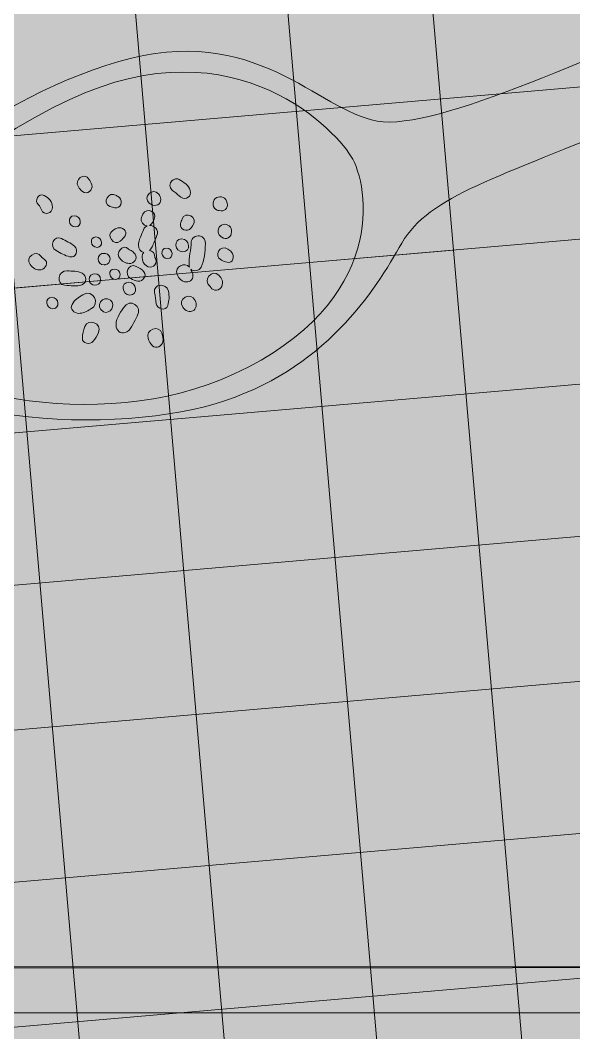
# Model space of a CAD drawing. Header units: inches. Extents: x -322 to 1063, y -816 to 69.
# Drawn here: x 371.5 to 455.1, y -369.6 to -216.4 of the extents above; entities that cross this region are included whole.
import ezdxf

# ---------------------------------------------------------------- set-up
doc = ezdxf.new("R2010")
doc.units = ezdxf.units.IN
doc.header["$MEASUREMENT"] = 0
doc.layers.add('Layer 4', color=7, linetype='Continuous')

# ---------------------------------------------------------------- blocks, each defined once
blk = doc.blocks.new('block 90')
at = {"layer": 'Layer 4', "true_color": 0x6ac0b2}
h = blk.add_hatch(color=123, dxfattribs=at)
h.dxf.hatch_style = 2
h.paths.add_polyline_path([(436.94, -251.21), (415.19, -253.08), (392.08, 14.66), (413.83, 16.53)])
h = blk.add_hatch(color=123, dxfattribs=at)
h.dxf.hatch_style = 2
h.paths.add_polyline_path([(392.32, -255.06), (370.57, -256.94), (347.45, 10.8), (369.21, 12.68)])
at = {"layer": 'Layer 4', "lineweight": 0}
for points in [[(436.94, -251.21), (415.19, -253.08), (392.08, 14.66), (413.83, 16.53), (436.94, -251.21)], [(392.32, -255.06), (370.57, -256.94), (347.45, 10.8), (369.21, 12.68), (392.32, -255.06)]]:
    blk.add_lwpolyline(points, dxfattribs=at)
blk = doc.blocks.new('block 97')
at = {"layer": 'Layer 4', "true_color": 0x6ac0b2}
h = blk.add_hatch(color=123, dxfattribs=at)
h.dxf.hatch_style = 2
h.paths.add_polyline_path([(234.72, -245.62), (232.84, -223.87), (500.58, -200.76), (502.46, -222.51)])
at = {"layer": 'Layer 4', "lineweight": 0}
blk.add_lwpolyline([(234.72, -245.62), (232.84, -223.87), (500.58, -200.76), (502.46, -222.51), (234.72, -245.62)], dxfattribs=at)
blk = doc.blocks.new('block 91')
at = {"layer": 'Layer 4'}
blk.add_blockref('block 97', (0, 0), dxfattribs=at)
blk = doc.blocks.new('block 89')
at = {"layer": 'Layer 4', "true_color": 0xf5f5f5}
h = blk.add_hatch(color=7, dxfattribs=at)
h.dxf.hatch_style = 2
h.paths.add_polyline_path([(504.44, -245.38), (236.7, -268.49), (213.58, -0.75), (481.32, 22.36)])
at = {"layer": 'Layer 4', "lineweight": 0}
for points in [[(236.7, -268.49), (504.44, -245.38), (481.32, 22.36), (213.58, -0.75), (236.7, -268.49)], [(504.44, -245.38), (236.7, -268.49), (213.58, -0.75), (481.32, 22.36), (504.44, -245.38)]]:
    blk.add_lwpolyline(points, dxfattribs=at)
at = {"layer": 'Layer 4'}
for name in ['block 91', 'block 90']:
    blk.add_blockref(name, (0, 0), dxfattribs=at)
blk = doc.blocks.new('block 99')
at = {"layer": 'Layer 4', "true_color": 0x6ac0b2}
h = blk.add_hatch(color=123, dxfattribs=at)
h.dxf.hatch_style = 2
h.paths.add_polyline_path([(460.06, -518.95), (438.3, -520.82), (415.19, -253.08), (436.94, -251.21)])
h = blk.add_hatch(color=123, dxfattribs=at)
h.dxf.hatch_style = 2
h.paths.add_polyline_path([(415.43, -522.8), (393.68, -524.68), (370.57, -256.94), (392.32, -255.06)])
at = {"layer": 'Layer 4', "lineweight": 0}
for points in [[(460.06, -518.95), (438.3, -520.82), (415.19, -253.08), (436.94, -251.21), (460.06, -518.95)], [(415.43, -522.8), (393.68, -524.68), (370.57, -256.94), (392.32, -255.06), (415.43, -522.8)]]:
    blk.add_lwpolyline(points, dxfattribs=at)
blk = doc.blocks.new('block 101')
at = {"layer": 'Layer 4', "true_color": 0x6ac0b2}
h = blk.add_hatch(color=123, dxfattribs=at)
h.dxf.hatch_style = 2
h.paths.add_polyline_path([(238.57, -290.25), (236.7, -268.49), (504.44, -245.38), (506.31, -267.13)])
at = {"layer": 'Layer 4', "lineweight": 0}
blk.add_lwpolyline([(238.57, -290.25), (236.7, -268.49), (504.44, -245.38), (506.31, -267.13), (238.57, -290.25)], dxfattribs=at)
blk = doc.blocks.new('block 102')
at = {"layer": 'Layer 4', "true_color": 0x6ac0b2}
h = blk.add_hatch(color=123, dxfattribs=at)
h.dxf.hatch_style = 2
h.paths.add_polyline_path([(242.43, -334.87), (240.55, -313.12), (508.29, -290), (510.17, -311.76)])
at = {"layer": 'Layer 4', "lineweight": 0}
blk.add_lwpolyline([(242.43, -334.87), (240.55, -313.12), (508.29, -290), (510.17, -311.76), (242.43, -334.87)], dxfattribs=at)
blk = doc.blocks.new('block 103')
at = {"layer": 'Layer 4', "true_color": 0x6ac0b2}
h = blk.add_hatch(color=123, dxfattribs=at)
h.dxf.hatch_style = 2
h.paths.add_polyline_path([(246.28, -379.49), (244.4, -357.74), (512.14, -334.63), (514.02, -356.38)])
at = {"layer": 'Layer 4', "lineweight": 0}
blk.add_lwpolyline([(246.28, -379.49), (244.4, -357.74), (512.14, -334.63), (514.02, -356.38), (246.28, -379.49)], dxfattribs=at)
blk = doc.blocks.new('block 100')
at = {"layer": 'Layer 4'}
for name in ['block 101', 'block 102', 'block 103']:
    blk.add_blockref(name, (0, 0), dxfattribs=at)
blk = doc.blocks.new('block 98')
at = {"layer": 'Layer 4', "true_color": 0xf5f5f5}
h = blk.add_hatch(color=7, dxfattribs=at)
h.dxf.hatch_style = 2
h.paths.add_polyline_path([(527.55, -513.12), (259.81, -536.23), (236.7, -268.49), (504.44, -245.38)])
at = {"layer": 'Layer 4', "lineweight": 0}
for points in [[(259.81, -536.23), (527.55, -513.12), (504.44, -245.38), (236.7, -268.49), (259.81, -536.23)], [(527.55, -513.12), (259.81, -536.23), (236.7, -268.49), (504.44, -245.38), (527.55, -513.12)]]:
    blk.add_lwpolyline(points, dxfattribs=at)
at = {"layer": 'Layer 4'}
for name in ['block 100', 'block 99']:
    blk.add_blockref(name, (0, 0), dxfattribs=at)
blk = doc.blocks.new('block 52')
at = {"layer": 'Layer 4'}
for name in ['block 89', 'block 98']:
    blk.add_blockref(name, (0, 0), dxfattribs=at)
blk = doc.blocks.new('block 51')
at = {"layer": 'Layer 4', "true_color": 0x1d1e1c}
h = blk.add_hatch(color=250, dxfattribs=at)
h.dxf.hatch_style = 2
h.paths.add_polyline_path([(838.19, -387.13), (-24.49, -461.61), (-58.81, -63.97), (803.86, 10.5)])
h.paths.add_polyline_path([(-22.86, -459.67), (836.25, -385.5), (802.23, 8.57), (-56.88, -65.6)])
at = {"layer": 'Layer 4'}
blk.add_blockref('block 52', (0, 0), dxfattribs=at)
blk = doc.blocks.new('block 50')
at = {"layer": 'Layer 4', "lineweight": 0}
blk.add_lwpolyline([(724.5, -359.6251), (75.5, -359.6251), (75.5, -61.2054), (724.5, -61.2054), (724.5, -359.6251)], dxfattribs=at)
at = {"layer": 'Layer 4'}
blk.add_blockref('block 51', (0, 0), dxfattribs=at)
blk = doc.blocks.new('block 149')
at = {"layer": 'Layer 4', "true_color": 0x7a5346}
h = blk.add_hatch(color=27, dxfattribs=at)
h.dxf.hatch_style = 2
edge = h.paths.add_edge_path()
edge.add_spline(control_points=[(618.82, -171.8), (618.82, -171.8), (616.72, -161.6), (600.51, -167.6), (584.3, -173.6), (506.27, -202.11), (482.56, -211.72), (458.85, -221.32), (434.48, -233.25), (425.43, -231.68), (416.38, -230.1), (406.99, -216.59), (386.36, -222.67), (365.73, -228.75), (342.77, -246.31), (346.15, -261.84), (349.53, -277.37), (383.97, -279.51), (400.94, -274.44), (417.57, -269.48), (425.04, -257.34), (429.15, -250.13), (433.26, -242.93), (443.84, -240.23), (464.1, -231.68), (484.36, -223.12), (561.57, -199.94), (578.68, -194.08), (595.78, -188.23), (621.59, -185.31), (618.82, -171.8)], knot_values=[0, 0, 0, 0, 1, 1, 1, 2, 2, 2, 3, 3, 3, 4, 4, 4, 5, 5, 5, 6, 6, 6, 7, 7, 7, 8, 8, 8, 9, 9, 9, 10, 10, 10, 10], degree=3, periodic=1)
at = {"layer": 'Layer 4', "true_color": 0x5d2f1f}
h = blk.add_hatch(color=29, dxfattribs=at)
h.dxf.hatch_style = 2
edge = h.paths.add_edge_path()
edge.add_spline(control_points=[(349.6, -262.78), (347.56, -258.6), (344.55, -246.48), (376.43, -229.65), (402.65, -215.81), (418.59, -232.46), (421.45, -236.97), (424.3, -241.47), (427.09, -259.08), (403.82, -269.94), (383.32, -279.51), (354.48, -272.76), (349.6, -262.78)], knot_values=[0, 0, 0, 0, 1, 1, 1, 2, 2, 2, 3, 3, 3, 4, 4, 4, 4], degree=3, periodic=1)
at = {"layer": 'Layer 4', "lineweight": 0}
for points, knots in [([(618.82, -171.8), (618.82, -171.8), (616.72, -161.6), (600.51, -167.6), (584.3, -173.6), (506.27, -202.11), (482.56, -211.72), (458.85, -221.32), (434.48, -233.25), (425.43, -231.68), (416.38, -230.1), (406.99, -216.59), (386.36, -222.67), (365.73, -228.75), (342.77, -246.31), (346.15, -261.84), (349.53, -277.37), (383.97, -279.51), (400.94, -274.44), (417.57, -269.48), (425.04, -257.34), (429.15, -250.13), (433.26, -242.93), (443.84, -240.23), (464.1, -231.68), (484.36, -223.12), (561.57, -199.94), (578.68, -194.08), (595.78, -188.23), (621.59, -185.31), (618.82, -171.8)], [0, 0, 0, 0, 1, 1, 1, 2, 2, 2, 3, 3, 3, 4, 4, 4, 5, 5, 5, 6, 6, 6, 7, 7, 7, 8, 8, 8, 9, 9, 9, 10, 10, 10, 10]), ([(349.6, -262.78), (347.56, -258.6), (344.55, -246.48), (376.43, -229.65), (402.65, -215.81), (418.59, -232.46), (421.45, -236.97), (424.3, -241.47), (427.09, -259.08), (403.82, -269.94), (383.32, -279.51), (354.48, -272.76), (349.6, -262.78)], [0, 0, 0, 0, 1, 1, 1, 2, 2, 2, 3, 3, 3, 4, 4, 4, 4])]:
    blk.add_open_spline(points, degree=3, knots=knots, dxfattribs=at)
blk = doc.blocks.new('block 150')
at = {"layer": 'Layer 4', "true_color": 0x1d1e1c}
h = blk.add_hatch(color=250, dxfattribs=at)
h.dxf.hatch_style = 2
edge = h.paths.add_edge_path()
edge.add_spline(control_points=[(382.27, -241.31), (382.17, -241.01), (382.01, -240.74), (381.85, -240.46), (381.21, -239.38), (379.52, -240.56), (380.25, -241.61), (380.43, -241.88), (380.62, -242.11), (380.86, -242.33), (381.56, -242.96), (382.52, -242.11), (382.27, -241.31)], knot_values=[0, 0, 0, 0, 1, 1, 1, 2, 2, 2, 3, 3, 3, 4, 4, 4, 4], degree=3, periodic=1)
h = blk.add_hatch(color=250, dxfattribs=at)
h.dxf.hatch_style = 2
edge = h.paths.add_edge_path()
edge.add_spline(control_points=[(397.17, -242.17), (396.92, -241.38), (396.18, -240.9), (395.49, -240.51), (395.02, -240.24), (394.38, -240.57), (394.17, -241.02), (393.93, -241.57), (394.23, -242.06), (394.69, -242.34), (395.08, -242.58), (395.35, -242.97), (395.73, -243.21), (396.49, -243.68), (397.45, -243.09), (397.17, -242.17)], knot_values=[0, 0, 0, 0, 1, 1, 1, 2, 2, 2, 3, 3, 3, 4, 4, 4, 5, 5, 5, 5], degree=3, periodic=1)
h = blk.add_hatch(color=250, dxfattribs=at)
h.dxf.hatch_style = 2
edge = h.paths.add_edge_path()
edge.add_spline(control_points=[(392.67, -243.26), (392.62, -243.06), (392.53, -242.91), (392.4, -242.75), (391.49, -241.6), (389.85, -243.21), (390.97, -244.1), (391.13, -244.23), (391.28, -244.33), (391.48, -244.39), (392.23, -244.61), (392.89, -244.04), (392.67, -243.26)], knot_values=[0, 0, 0, 0, 1, 1, 1, 2, 2, 2, 3, 3, 3, 4, 4, 4, 4], degree=3, periodic=1)
h = blk.add_hatch(color=250, dxfattribs=at)
h.dxf.hatch_style = 2
edge = h.paths.add_edge_path()
edge.add_spline(control_points=[(375.08, -242.94), (374.23, -242.5), (373.5, -243.77), (374.22, -244.35), (374.48, -244.56), (374.55, -244.8), (374.66, -245.1), (375.05, -246.06), (376.36, -245.66), (376.34, -244.7), (376.33, -243.89), (375.76, -243.29), (375.08, -242.94)], knot_values=[0, 0, 0, 0, 1, 1, 1, 2, 2, 2, 3, 3, 3, 4, 4, 4, 4], degree=3, periodic=1)
h = blk.add_hatch(color=250, dxfattribs=at)
h.dxf.hatch_style = 2
edge = h.paths.add_edge_path()
edge.add_spline(control_points=[(386.44, -243.26), (386.32, -243.14), (386.18, -243.03), (386.02, -242.95), (384.79, -242.18), (383.75, -244.1), (385.02, -244.59), (385.27, -244.69), (385.5, -244.75), (385.76, -244.81), (386.65, -245), (387.06, -243.8), (386.44, -243.26)], knot_values=[0, 0, 0, 0, 1, 1, 1, 2, 2, 2, 3, 3, 3, 4, 4, 4, 4], degree=3, periodic=1)
h = blk.add_hatch(color=250, dxfattribs=at)
h.dxf.hatch_style = 2
edge = h.paths.add_edge_path()
edge.add_spline(control_points=[(402.73, -244.11), (402.7, -244.01), (402.67, -243.9), (402.64, -243.8), (402.44, -243.06), (401.44, -242.95), (400.95, -243.41), (400.45, -243.88), (400.5, -244.91), (401.24, -245.14), (401.34, -245.17), (401.44, -245.2), (401.54, -245.23), (402.3, -245.47), (402.94, -244.87), (402.73, -244.11)], knot_values=[0, 0, 0, 0, 1, 1, 1, 2, 2, 2, 3, 3, 3, 4, 4, 4, 5, 5, 5, 5], degree=3, periodic=1)
h = blk.add_hatch(color=250, dxfattribs=at)
h.dxf.hatch_style = 2
edge = h.paths.add_edge_path()
edge.add_spline(control_points=[(392.12, -248.99), (392.48, -248.12), (391.7, -247.45), (390.98, -247.48), (391.11, -247.42), (391.23, -247.33), (391.33, -247.18), (391.46, -246.96), (391.6, -246.74), (391.72, -246.5), (392.28, -245.45), (390.53, -244.66), (390.01, -245.76), (389.93, -245.92), (389.86, -246.08), (389.8, -246.25), (389.56, -246.87), (390.11, -247.5), (390.66, -247.53), (390.43, -247.62), (390.22, -247.8), (390.1, -248.11), (389.81, -248.86), (389.37, -249.66), (389.32, -250.47), (389.29, -251.03), (389.67, -251.45), (390.12, -251.55), (389.96, -251.73), (389.86, -251.96), (389.88, -252.29), (389.91, -252.84), (390.12, -253.25), (390.54, -253.6), (391.22, -254.16), (392.27, -253.42), (391.94, -252.6), (391.9, -252.51), (391.87, -252.42), (391.83, -252.33), (391.85, -251.69), (391.43, -251.34), (390.98, -251.27), (390.99, -251.26), (391.01, -251.25), (391.03, -251.23), (391.56, -250.6), (391.81, -249.74), (392.12, -248.99)], knot_values=[0, 0, 0, 0, 1, 1, 1, 2, 2, 2, 3, 3, 3, 4, 4, 4, 5, 5, 5, 6, 6, 6, 7, 7, 7, 8, 8, 8, 9, 9, 9, 10, 10, 10, 11, 11, 11, 12, 12, 12, 13, 13, 13, 14, 14, 14, 15, 15, 15, 16, 16, 16, 16], degree=3, periodic=1)
h = blk.add_hatch(color=250, dxfattribs=at)
h.dxf.hatch_style = 2
edge = h.paths.add_edge_path()
edge.add_spline(control_points=[(379.62, -246.01), (378.53, -246.01), (378.72, -247.7), (379.8, -247.7), (380.9, -247.7), (380.71, -246.01), (379.62, -246.01)], knot_values=[0, 0, 0, 0, 1, 1, 1, 2, 2, 2, 2], degree=3, periodic=1)
h = blk.add_hatch(color=250, dxfattribs=at)
h.dxf.hatch_style = 2
edge = h.paths.add_edge_path()
edge.add_spline(control_points=[(395.92, -246.47), (395.84, -246.72), (395.77, -246.96), (395.7, -247.21), (395.46, -248.09), (396.73, -248.52), (397.25, -247.89), (397.36, -247.76), (397.47, -247.62), (397.57, -247.47), (398.41, -246.26), (396.38, -245.19), (395.92, -246.47)], knot_values=[0, 0, 0, 0, 1, 1, 1, 2, 2, 2, 3, 3, 3, 4, 4, 4, 4], degree=3, periodic=1)
h = blk.add_hatch(color=250, dxfattribs=at)
h.dxf.hatch_style = 2
edge = h.paths.add_edge_path()
edge.add_spline(control_points=[(386.19, -247.84), (385.9, -247.92), (385.68, -248.07), (385.44, -248.23), (384.36, -248.94), (385.62, -250.66), (386.59, -249.84), (386.89, -249.59), (387.11, -249.36), (387.31, -249.02), (387.75, -248.29), (386.82, -247.67), (386.19, -247.84)], knot_values=[0, 0, 0, 0, 1, 1, 1, 2, 2, 2, 3, 3, 3, 4, 4, 4, 4], degree=3, periodic=1)
h = blk.add_hatch(color=250, dxfattribs=at)
h.dxf.hatch_style = 2
edge = h.paths.add_edge_path()
edge.add_spline(control_points=[(403.39, -248.2), (403.36, -247.47), (402.49, -247.1), (401.9, -247.41), (401.27, -247.75), (401.16, -248.65), (401.73, -249.1), (401.8, -249.15), (401.86, -249.2), (401.92, -249.25), (402.57, -249.77), (403.42, -249.22), (403.4, -248.45), (403.39, -248.37), (403.39, -248.28), (403.39, -248.2)], knot_values=[0, 0, 0, 0, 1, 1, 1, 2, 2, 2, 3, 3, 3, 4, 4, 4, 5, 5, 5, 5], degree=3, periodic=1)
h = blk.add_hatch(color=250, dxfattribs=at)
h.dxf.hatch_style = 2
edge = h.paths.add_edge_path()
edge.add_spline(control_points=[(379.68, -250.63), (379.09, -250.11), (378.38, -249.81), (377.69, -249.45), (376.54, -248.87), (375.78, -250.67), (376.89, -251.28), (377.58, -251.65), (378.21, -252.03), (378.97, -252.22), (379.9, -252.46), (380.29, -251.17), (379.68, -250.63)], knot_values=[0, 0, 0, 0, 1, 1, 1, 2, 2, 2, 3, 3, 3, 4, 4, 4, 4], degree=3, periodic=1)
h = blk.add_hatch(color=250, dxfattribs=at)
h.dxf.hatch_style = 2
edge = h.paths.add_edge_path()
edge.add_spline(control_points=[(382.9, -249.21), (381.88, -249.21), (382.06, -250.79), (383.07, -250.79), (384.09, -250.79), (383.91, -249.21), (382.9, -249.21)], knot_values=[0, 0, 0, 0, 1, 1, 1, 2, 2, 2, 2], degree=3, periodic=1)
h = blk.add_hatch(color=250, dxfattribs=at)
h.dxf.hatch_style = 2
edge = h.paths.add_edge_path()
edge.add_spline(control_points=[(395.85, -249.5), (394.57, -249.5), (394.79, -251.47), (396.05, -251.47), (397.33, -251.47), (397.11, -249.5), (395.85, -249.5)], knot_values=[0, 0, 0, 0, 1, 1, 1, 2, 2, 2, 2], degree=3, periodic=1)
h = blk.add_hatch(color=250, dxfattribs=at)
h.dxf.hatch_style = 2
edge = h.paths.add_edge_path()
edge.add_spline(control_points=[(398.54, -249.05), (398.01, -248.97), (397.33, -249.38), (397.31, -249.96), (397.26, -251.14), (396.94, -252.33), (396.98, -253.51), (396.98, -253.61), (397.01, -253.69), (397.04, -253.77), (396.37, -252.94), (394.69, -253.7), (395.18, -254.87), (395.43, -255.45), (395.84, -256), (396.53, -256.02), (397.25, -256.05), (397.72, -255.5), (397.53, -254.79), (397.46, -254.54), (397.31, -254.34), (397.23, -254.1), (397.23, -254.1), (397.23, -254.1), (397.23, -254.09), (397.65, -254.49), (398.5, -254.36), (398.8, -253.79), (399.35, -252.76), (399.4, -251.43), (399.45, -250.29), (399.48, -249.7), (399.16, -249.16), (398.54, -249.05)], knot_values=[0, 0, 0, 0, 1, 1, 1, 2, 2, 2, 3, 3, 3, 4, 4, 4, 5, 5, 5, 6, 6, 6, 7, 7, 7, 8, 8, 8, 9, 9, 9, 10, 10, 10, 11, 11, 11, 11], degree=3, periodic=1)
h = blk.add_hatch(color=250, dxfattribs=at)
h.dxf.hatch_style = 2
edge = h.paths.add_edge_path()
edge.add_spline(control_points=[(375.08, -252.56), (374.9, -252.44), (374.75, -252.36), (374.63, -252.18), (373.93, -251.04), (372.12, -252.32), (372.94, -253.39), (373.35, -253.93), (373.91, -254.27), (374.6, -254.18), (375.31, -254.09), (375.79, -253.01), (375.08, -252.56)], knot_values=[0, 0, 0, 0, 1, 1, 1, 2, 2, 2, 3, 3, 3, 4, 4, 4, 4], degree=3, periodic=1)
h = blk.add_hatch(color=250, dxfattribs=at)
h.dxf.hatch_style = 2
edge = h.paths.add_edge_path()
edge.add_spline(control_points=[(388.64, -251.62), (388.64, -251.62), (388.63, -251.62), (388.63, -251.62), (388.51, -251.41), (388.31, -251.28), (388.08, -251.23), (388, -251.17), (387.92, -251.12), (387.85, -251.05), (386.97, -250.14), (385.68, -251.7), (386.6, -252.59), (387.03, -253.01), (387.56, -253.28), (388.17, -253.21), (388.93, -253.12), (389.25, -252.11), (388.64, -251.62)], knot_values=[0, 0, 0, 0, 1, 1, 1, 2, 2, 2, 3, 3, 3, 4, 4, 4, 5, 5, 5, 6, 6, 6, 6], degree=3, periodic=1)
h = blk.add_hatch(color=250, dxfattribs=at)
h.dxf.hatch_style = 2
edge = h.paths.add_edge_path()
edge.add_spline(control_points=[(393.57, -250.91), (392.54, -250.91), (392.72, -252.49), (393.73, -252.49), (394.75, -252.49), (394.58, -250.91), (393.57, -250.91)], knot_values=[0, 0, 0, 0, 1, 1, 1, 2, 2, 2, 2], degree=3, periodic=1)
h = blk.add_hatch(color=250, dxfattribs=at)
h.dxf.hatch_style = 2
edge = h.paths.add_edge_path()
edge.add_spline(control_points=[(403.4, -251.51), (403.23, -251.33), (403.06, -251.21), (402.86, -251.06), (401.72, -250.24), (400.58, -252.08), (401.86, -252.71), (402.15, -252.86), (402.42, -252.96), (402.73, -253.04), (403.67, -253.3), (403.91, -252.04), (403.4, -251.51)], knot_values=[0, 0, 0, 0, 1, 1, 1, 2, 2, 2, 3, 3, 3, 4, 4, 4, 4], degree=3, periodic=1)
h = blk.add_hatch(color=250, dxfattribs=at)
h.dxf.hatch_style = 2
edge = h.paths.add_edge_path()
edge.add_spline(control_points=[(384.33, -251.7), (384.29, -251.7), (384.25, -251.7), (384.21, -251.69), (382.95, -251.59), (382.92, -253.52), (384.17, -253.41), (384.21, -253.41), (384.25, -253.4), (384.29, -253.4), (385.23, -253.32), (385.31, -251.79), (384.33, -251.7)], knot_values=[0, 0, 0, 0, 1, 1, 1, 2, 2, 2, 3, 3, 3, 4, 4, 4, 4], degree=3, periodic=1)
h = blk.add_hatch(color=250, dxfattribs=at)
h.dxf.hatch_style = 2
edge = h.paths.add_edge_path()
edge.add_spline(control_points=[(380.82, -254.71), (380.14, -254.35), (379.3, -254.39), (378.55, -254.34), (377.15, -254.24), (376.8, -256.41), (378.22, -256.51), (379.05, -256.57), (379.97, -256.74), (380.77, -256.45), (381.6, -256.16), (381.51, -255.07), (380.82, -254.71)], knot_values=[0, 0, 0, 0, 1, 1, 1, 2, 2, 2, 3, 3, 3, 4, 4, 4, 4], degree=3, periodic=1)
h = blk.add_hatch(color=250, dxfattribs=at)
h.dxf.hatch_style = 2
edge = h.paths.add_edge_path()
edge.add_spline(control_points=[(385.69, -254.06), (384.66, -254.06), (384.84, -255.64), (385.86, -255.64), (386.88, -255.64), (386.71, -254.06), (385.69, -254.06)], knot_values=[0, 0, 0, 0, 1, 1, 1, 2, 2, 2, 2], degree=3, periodic=1)
h = blk.add_hatch(color=250, dxfattribs=at)
h.dxf.hatch_style = 2
edge = h.paths.add_edge_path()
edge.add_spline(control_points=[(390.14, -254.47), (389.81, -254.08), (389.43, -253.88), (388.98, -253.66), (387.81, -253.07), (387.05, -254.89), (388.17, -255.5), (388.53, -255.7), (388.84, -255.88), (389.25, -255.91), (389.97, -255.97), (390.67, -255.12), (390.14, -254.47)], knot_values=[0, 0, 0, 0, 1, 1, 1, 2, 2, 2, 3, 3, 3, 4, 4, 4, 4], degree=3, periodic=1)
h = blk.add_hatch(color=250, dxfattribs=at)
h.dxf.hatch_style = 2
edge = h.paths.add_edge_path()
edge.add_spline(control_points=[(401.48, -254.98), (400.5, -253.99), (398.95, -255.85), (400.11, -256.67), (400.19, -256.7), (400.25, -256.77), (400.27, -256.86), (400.62, -257.47), (401.69, -257.34), (401.92, -256.69), (402.16, -255.98), (401.99, -255.5), (401.48, -254.98)], knot_values=[0, 0, 0, 0, 1, 1, 1, 2, 2, 2, 3, 3, 3, 4, 4, 4, 4], degree=3, periodic=1)
h = blk.add_hatch(color=250, dxfattribs=at)
h.dxf.hatch_style = 2
edge = h.paths.add_edge_path()
edge.add_spline(control_points=[(381.9, -255.67), (381.91, -255.71), (381.91, -255.75), (381.91, -255.79), (381.99, -256.71), (383.49, -256.78), (383.57, -255.82), (383.57, -255.78), (383.57, -255.74), (383.58, -255.71), (383.68, -254.48), (381.8, -254.45), (381.9, -255.67)], knot_values=[0, 0, 0, 0, 1, 1, 1, 2, 2, 2, 3, 3, 3, 4, 4, 4, 4], degree=3, periodic=1)
h = blk.add_hatch(color=250, dxfattribs=at)
h.dxf.hatch_style = 2
edge = h.paths.add_edge_path()
edge.add_spline(control_points=[(380.92, -257.95), (380.25, -258.36), (379.69, -258.71), (379.29, -259.41), (378.87, -260.12), (379.65, -260.76), (380.29, -260.77), (380.97, -260.78), (381.51, -260.44), (382.09, -260.14), (383.68, -259.3), (382.47, -257.01), (380.92, -257.95)], knot_values=[0, 0, 0, 0, 1, 1, 1, 2, 2, 2, 3, 3, 3, 4, 4, 4, 4], degree=3, periodic=1)
h = blk.add_hatch(color=250, dxfattribs=at)
h.dxf.hatch_style = 2
edge = h.paths.add_edge_path()
edge.add_spline(control_points=[(387.85, -256.06), (386.6, -256.06), (386.81, -258), (388.05, -258), (389.31, -258), (389.09, -256.06), (387.85, -256.06)], knot_values=[0, 0, 0, 0, 1, 1, 1, 2, 2, 2, 2], degree=3, periodic=1)
h = blk.add_hatch(color=250, dxfattribs=at)
h.dxf.hatch_style = 2
edge = h.paths.add_edge_path()
edge.add_spline(control_points=[(393.86, -257.4), (393.6, -256.07), (391.48, -256.3), (391.76, -257.63), (391.87, -258.18), (391.91, -258.75), (392.01, -259.31), (392.16, -260.11), (393.45, -260.52), (393.75, -259.58), (393.99, -258.83), (394.01, -258.17), (393.86, -257.4)], knot_values=[0, 0, 0, 0, 1, 1, 1, 2, 2, 2, 3, 3, 3, 4, 4, 4, 4], degree=3, periodic=1)
h = blk.add_hatch(color=250, dxfattribs=at)
h.dxf.hatch_style = 2
edge = h.paths.add_edge_path()
edge.add_spline(control_points=[(397.91, -258.84), (397.3, -257.35), (395.08, -258.66), (396.04, -259.84), (396.26, -260.11), (396.44, -260.3), (396.77, -260.42), (397.32, -260.61), (397.93, -260.34), (398.03, -259.73), (398.08, -259.4), (398.04, -259.15), (397.91, -258.84)], knot_values=[0, 0, 0, 0, 1, 1, 1, 2, 2, 2, 3, 3, 3, 4, 4, 4, 4], degree=3, periodic=1)
h = blk.add_hatch(color=250, dxfattribs=at)
h.dxf.hatch_style = 2
edge = h.paths.add_edge_path()
edge.add_spline(control_points=[(376.23, -258.34), (375.1, -258.34), (375.29, -260.08), (376.41, -260.08), (377.54, -260.08), (377.35, -258.34), (376.23, -258.34)], knot_values=[0, 0, 0, 0, 1, 1, 1, 2, 2, 2, 2], degree=3, periodic=1)
h = blk.add_hatch(color=250, dxfattribs=at)
h.dxf.hatch_style = 2
edge = h.paths.add_edge_path()
edge.add_spline(control_points=[(385.08, -258.78), (383.93, -257.87), (382.66, -259.83), (384.03, -260.52), (385.06, -261.03), (385.99, -259.49), (385.08, -258.78)], knot_values=[0, 0, 0, 0, 1, 1, 1, 2, 2, 2, 2], degree=3, periodic=1)
h = blk.add_hatch(color=250, dxfattribs=at)
h.dxf.hatch_style = 2
edge = h.paths.add_edge_path()
edge.add_spline(control_points=[(387.05, -259.92), (386.55, -260.73), (385.75, -261.84), (385.98, -262.84), (386.16, -263.61), (386.87, -263.97), (387.58, -263.56), (388.38, -263.08), (388.67, -261.95), (389.14, -261.19), (390.07, -259.68), (387.99, -258.37), (387.05, -259.92)], knot_values=[0, 0, 0, 0, 1, 1, 1, 2, 2, 2, 3, 3, 3, 4, 4, 4, 4], degree=3, periodic=1)
h = blk.add_hatch(color=250, dxfattribs=at)
h.dxf.hatch_style = 2
edge = h.paths.add_edge_path()
edge.add_spline(control_points=[(381.22, -262.76), (381.01, -263.37), (380.86, -263.86), (380.85, -264.52), (380.83, -265.39), (382, -265.52), (382.48, -265), (382.85, -264.6), (383.06, -264.15), (383.29, -263.66), (383.9, -262.33), (381.68, -261.39), (381.22, -262.76)], knot_values=[0, 0, 0, 0, 1, 1, 1, 2, 2, 2, 3, 3, 3, 4, 4, 4, 4], degree=3, periodic=1)
h = blk.add_hatch(color=250, dxfattribs=at)
h.dxf.hatch_style = 2
edge = h.paths.add_edge_path()
edge.add_spline(control_points=[(392.88, -263.79), (392.51, -262.42), (390.32, -263.2), (390.8, -264.57), (390.95, -265.03), (391.11, -265.32), (391.45, -265.67), (392, -266.22), (392.9, -265.71), (393.02, -265.06), (393.11, -264.6), (393, -264.23), (392.88, -263.79)], knot_values=[0, 0, 0, 0, 1, 1, 1, 2, 2, 2, 3, 3, 3, 4, 4, 4, 4], degree=3, periodic=1)
at = {"layer": 'Layer 4', "lineweight": 0}
for points, knots in [([(382.27, -241.31), (382.17, -241.01), (382.01, -240.74), (381.85, -240.46), (381.21, -239.38), (379.52, -240.56), (380.25, -241.61), (380.43, -241.88), (380.62, -242.11), (380.86, -242.33), (381.56, -242.96), (382.52, -242.11), (382.27, -241.31)], [0, 0, 0, 0, 1, 1, 1, 2, 2, 2, 3, 3, 3, 4, 4, 4, 4]), ([(397.17, -242.17), (396.92, -241.38), (396.18, -240.9), (395.49, -240.51), (395.02, -240.24), (394.38, -240.57), (394.17, -241.02), (393.93, -241.57), (394.23, -242.06), (394.69, -242.34), (395.08, -242.58), (395.35, -242.97), (395.73, -243.21), (396.49, -243.68), (397.45, -243.09), (397.17, -242.17)], [0, 0, 0, 0, 1, 1, 1, 2, 2, 2, 3, 3, 3, 4, 4, 4, 5, 5, 5, 5]), ([(392.67, -243.26), (392.62, -243.06), (392.53, -242.91), (392.4, -242.75), (391.49, -241.6), (389.85, -243.21), (390.97, -244.1), (391.13, -244.23), (391.28, -244.33), (391.48, -244.39), (392.23, -244.61), (392.89, -244.04), (392.67, -243.26)], [0, 0, 0, 0, 1, 1, 1, 2, 2, 2, 3, 3, 3, 4, 4, 4, 4]), ([(375.08, -242.94), (374.23, -242.5), (373.5, -243.77), (374.22, -244.35), (374.48, -244.56), (374.55, -244.8), (374.66, -245.1), (375.05, -246.06), (376.36, -245.66), (376.34, -244.7), (376.33, -243.89), (375.76, -243.29), (375.08, -242.94)], [0, 0, 0, 0, 1, 1, 1, 2, 2, 2, 3, 3, 3, 4, 4, 4, 4]), ([(386.44, -243.26), (386.32, -243.14), (386.18, -243.03), (386.02, -242.95), (384.79, -242.18), (383.75, -244.1), (385.02, -244.59), (385.27, -244.69), (385.5, -244.75), (385.76, -244.81), (386.65, -245), (387.06, -243.8), (386.44, -243.26)], [0, 0, 0, 0, 1, 1, 1, 2, 2, 2, 3, 3, 3, 4, 4, 4, 4]), ([(402.73, -244.11), (402.7, -244.01), (402.67, -243.9), (402.64, -243.8), (402.44, -243.06), (401.44, -242.95), (400.95, -243.41), (400.45, -243.88), (400.5, -244.91), (401.24, -245.14), (401.34, -245.17), (401.44, -245.2), (401.54, -245.23), (402.3, -245.47), (402.94, -244.87), (402.73, -244.11)], [0, 0, 0, 0, 1, 1, 1, 2, 2, 2, 3, 3, 3, 4, 4, 4, 5, 5, 5, 5]), ([(392.12, -248.99), (392.48, -248.12), (391.7, -247.45), (390.98, -247.48), (391.11, -247.42), (391.23, -247.33), (391.33, -247.18), (391.46, -246.96), (391.6, -246.74), (391.72, -246.5), (392.28, -245.45), (390.53, -244.66), (390.01, -245.76), (389.93, -245.92), (389.86, -246.08), (389.8, -246.25), (389.56, -246.87), (390.11, -247.5), (390.66, -247.53), (390.43, -247.62), (390.22, -247.8), (390.1, -248.11), (389.81, -248.86), (389.37, -249.66), (389.32, -250.47), (389.29, -251.03), (389.67, -251.45), (390.12, -251.55), (389.96, -251.73), (389.86, -251.96), (389.88, -252.29), (389.91, -252.84), (390.12, -253.25), (390.54, -253.6), (391.22, -254.16), (392.27, -253.42), (391.94, -252.6), (391.9, -252.51), (391.87, -252.42), (391.83, -252.33), (391.85, -251.69), (391.43, -251.34), (390.98, -251.27), (390.99, -251.26), (391.01, -251.25), (391.03, -251.23), (391.56, -250.6), (391.81, -249.74), (392.12, -248.99)], [0, 0, 0, 0, 1, 1, 1, 2, 2, 2, 3, 3, 3, 4, 4, 4, 5, 5, 5, 6, 6, 6, 7, 7, 7, 8, 8, 8, 9, 9, 9, 10, 10, 10, 11, 11, 11, 12, 12, 12, 13, 13, 13, 14, 14, 14, 15, 15, 15, 16, 16, 16, 16]), ([(379.62, -246.01), (378.53, -246.01), (378.72, -247.7), (379.8, -247.7), (380.9, -247.7), (380.71, -246.01), (379.62, -246.01)], [0, 0, 0, 0, 1, 1, 1, 2, 2, 2, 2]), ([(395.92, -246.47), (395.84, -246.72), (395.77, -246.96), (395.7, -247.21), (395.46, -248.09), (396.73, -248.52), (397.25, -247.89), (397.36, -247.76), (397.47, -247.62), (397.57, -247.47), (398.41, -246.26), (396.38, -245.19), (395.92, -246.47)], [0, 0, 0, 0, 1, 1, 1, 2, 2, 2, 3, 3, 3, 4, 4, 4, 4]), ([(386.19, -247.84), (385.9, -247.92), (385.68, -248.07), (385.44, -248.23), (384.36, -248.94), (385.62, -250.66), (386.59, -249.84), (386.89, -249.59), (387.11, -249.36), (387.31, -249.02), (387.75, -248.29), (386.82, -247.67), (386.19, -247.84)], [0, 0, 0, 0, 1, 1, 1, 2, 2, 2, 3, 3, 3, 4, 4, 4, 4]), ([(403.39, -248.2), (403.36, -247.47), (402.49, -247.1), (401.9, -247.41), (401.27, -247.75), (401.16, -248.65), (401.73, -249.1), (401.8, -249.15), (401.86, -249.2), (401.92, -249.25), (402.57, -249.77), (403.42, -249.22), (403.4, -248.45), (403.39, -248.37), (403.39, -248.28), (403.39, -248.2)], [0, 0, 0, 0, 1, 1, 1, 2, 2, 2, 3, 3, 3, 4, 4, 4, 5, 5, 5, 5]), ([(379.68, -250.63), (379.09, -250.11), (378.38, -249.81), (377.69, -249.45), (376.54, -248.87), (375.78, -250.67), (376.89, -251.28), (377.58, -251.65), (378.21, -252.03), (378.97, -252.22), (379.9, -252.46), (380.29, -251.17), (379.68, -250.63)], [0, 0, 0, 0, 1, 1, 1, 2, 2, 2, 3, 3, 3, 4, 4, 4, 4]), ([(382.9, -249.21), (381.88, -249.21), (382.06, -250.79), (383.07, -250.79), (384.09, -250.79), (383.91, -249.21), (382.9, -249.21)], [0, 0, 0, 0, 1, 1, 1, 2, 2, 2, 2]), ([(395.85, -249.5), (394.57, -249.5), (394.79, -251.47), (396.05, -251.47), (397.33, -251.47), (397.11, -249.5), (395.85, -249.5)], [0, 0, 0, 0, 1, 1, 1, 2, 2, 2, 2]), ([(398.54, -249.05), (398.01, -248.97), (397.33, -249.38), (397.31, -249.96), (397.26, -251.14), (396.94, -252.33), (396.98, -253.51), (396.98, -253.61), (397.01, -253.69), (397.04, -253.77), (396.37, -252.94), (394.69, -253.7), (395.18, -254.87), (395.43, -255.45), (395.84, -256), (396.53, -256.02), (397.25, -256.05), (397.72, -255.5), (397.53, -254.79), (397.46, -254.54), (397.31, -254.34), (397.23, -254.1), (397.23, -254.1), (397.23, -254.1), (397.23, -254.09), (397.65, -254.49), (398.5, -254.36), (398.8, -253.79), (399.35, -252.76), (399.4, -251.43), (399.45, -250.29), (399.48, -249.7), (399.16, -249.16), (398.54, -249.05)], [0, 0, 0, 0, 1, 1, 1, 2, 2, 2, 3, 3, 3, 4, 4, 4, 5, 5, 5, 6, 6, 6, 7, 7, 7, 8, 8, 8, 9, 9, 9, 10, 10, 10, 11, 11, 11, 11]), ([(375.08, -252.56), (374.9, -252.44), (374.75, -252.36), (374.63, -252.18), (373.93, -251.04), (372.12, -252.32), (372.94, -253.39), (373.35, -253.93), (373.91, -254.27), (374.6, -254.18), (375.31, -254.09), (375.79, -253.01), (375.08, -252.56)], [0, 0, 0, 0, 1, 1, 1, 2, 2, 2, 3, 3, 3, 4, 4, 4, 4]), ([(388.64, -251.62), (388.64, -251.62), (388.63, -251.62), (388.63, -251.62), (388.51, -251.41), (388.31, -251.28), (388.08, -251.23), (388, -251.17), (387.92, -251.12), (387.85, -251.05), (386.97, -250.14), (385.68, -251.7), (386.6, -252.59), (387.03, -253.01), (387.56, -253.28), (388.17, -253.21), (388.93, -253.12), (389.25, -252.11), (388.64, -251.62)], [0, 0, 0, 0, 1, 1, 1, 2, 2, 2, 3, 3, 3, 4, 4, 4, 5, 5, 5, 6, 6, 6, 6]), ([(393.57, -250.91), (392.54, -250.91), (392.72, -252.49), (393.73, -252.49), (394.75, -252.49), (394.58, -250.91), (393.57, -250.91)], [0, 0, 0, 0, 1, 1, 1, 2, 2, 2, 2]), ([(403.4, -251.51), (403.23, -251.33), (403.06, -251.21), (402.86, -251.06), (401.72, -250.24), (400.58, -252.08), (401.86, -252.71), (402.15, -252.86), (402.42, -252.96), (402.73, -253.04), (403.67, -253.3), (403.91, -252.04), (403.4, -251.51)], [0, 0, 0, 0, 1, 1, 1, 2, 2, 2, 3, 3, 3, 4, 4, 4, 4]), ([(384.33, -251.7), (384.29, -251.7), (384.25, -251.7), (384.21, -251.69), (382.95, -251.59), (382.92, -253.52), (384.17, -253.41), (384.21, -253.41), (384.25, -253.4), (384.29, -253.4), (385.23, -253.32), (385.31, -251.79), (384.33, -251.7)], [0, 0, 0, 0, 1, 1, 1, 2, 2, 2, 3, 3, 3, 4, 4, 4, 4]), ([(380.82, -254.71), (380.14, -254.35), (379.3, -254.39), (378.55, -254.34), (377.15, -254.24), (376.8, -256.41), (378.22, -256.51), (379.05, -256.57), (379.97, -256.74), (380.77, -256.45), (381.6, -256.16), (381.51, -255.07), (380.82, -254.71)], [0, 0, 0, 0, 1, 1, 1, 2, 2, 2, 3, 3, 3, 4, 4, 4, 4]), ([(385.69, -254.06), (384.66, -254.06), (384.84, -255.64), (385.86, -255.64), (386.88, -255.64), (386.71, -254.06), (385.69, -254.06)], [0, 0, 0, 0, 1, 1, 1, 2, 2, 2, 2]), ([(390.14, -254.47), (389.81, -254.08), (389.43, -253.88), (388.98, -253.66), (387.81, -253.07), (387.05, -254.89), (388.17, -255.5), (388.53, -255.7), (388.84, -255.88), (389.25, -255.91), (389.97, -255.97), (390.67, -255.12), (390.14, -254.47)], [0, 0, 0, 0, 1, 1, 1, 2, 2, 2, 3, 3, 3, 4, 4, 4, 4]), ([(401.48, -254.98), (400.5, -253.99), (398.95, -255.85), (400.11, -256.67), (400.19, -256.7), (400.25, -256.77), (400.27, -256.86), (400.62, -257.47), (401.69, -257.34), (401.92, -256.69), (402.16, -255.98), (401.99, -255.5), (401.48, -254.98)], [0, 0, 0, 0, 1, 1, 1, 2, 2, 2, 3, 3, 3, 4, 4, 4, 4]), ([(381.9, -255.67), (381.91, -255.71), (381.91, -255.75), (381.91, -255.79), (381.99, -256.71), (383.49, -256.78), (383.57, -255.82), (383.57, -255.78), (383.57, -255.74), (383.58, -255.71), (383.68, -254.48), (381.8, -254.45), (381.9, -255.67)], [0, 0, 0, 0, 1, 1, 1, 2, 2, 2, 3, 3, 3, 4, 4, 4, 4]), ([(380.92, -257.95), (380.25, -258.36), (379.69, -258.71), (379.29, -259.41), (378.87, -260.12), (379.65, -260.76), (380.29, -260.77), (380.97, -260.78), (381.51, -260.44), (382.09, -260.14), (383.68, -259.3), (382.47, -257.01), (380.92, -257.95)], [0, 0, 0, 0, 1, 1, 1, 2, 2, 2, 3, 3, 3, 4, 4, 4, 4]), ([(387.85, -256.06), (386.6, -256.06), (386.81, -258), (388.05, -258), (389.31, -258), (389.09, -256.06), (387.85, -256.06)], [0, 0, 0, 0, 1, 1, 1, 2, 2, 2, 2]), ([(393.86, -257.4), (393.6, -256.07), (391.48, -256.3), (391.76, -257.63), (391.87, -258.18), (391.91, -258.75), (392.01, -259.31), (392.16, -260.11), (393.45, -260.52), (393.75, -259.58), (393.99, -258.83), (394.01, -258.17), (393.86, -257.4)], [0, 0, 0, 0, 1, 1, 1, 2, 2, 2, 3, 3, 3, 4, 4, 4, 4]), ([(397.91, -258.84), (397.3, -257.35), (395.08, -258.66), (396.04, -259.84), (396.26, -260.11), (396.44, -260.3), (396.77, -260.42), (397.32, -260.61), (397.93, -260.34), (398.03, -259.73), (398.08, -259.4), (398.04, -259.15), (397.91, -258.84)], [0, 0, 0, 0, 1, 1, 1, 2, 2, 2, 3, 3, 3, 4, 4, 4, 4]), ([(376.23, -258.34), (375.1, -258.34), (375.29, -260.08), (376.41, -260.08), (377.54, -260.08), (377.35, -258.34), (376.23, -258.34)], [0, 0, 0, 0, 1, 1, 1, 2, 2, 2, 2]), ([(385.08, -258.78), (383.93, -257.87), (382.66, -259.83), (384.03, -260.52), (385.06, -261.03), (385.99, -259.49), (385.08, -258.78)], [0, 0, 0, 0, 1, 1, 1, 2, 2, 2, 2]), ([(387.05, -259.92), (386.55, -260.73), (385.75, -261.84), (385.98, -262.84), (386.16, -263.61), (386.87, -263.97), (387.58, -263.56), (388.38, -263.08), (388.67, -261.95), (389.14, -261.19), (390.07, -259.68), (387.99, -258.37), (387.05, -259.92)], [0, 0, 0, 0, 1, 1, 1, 2, 2, 2, 3, 3, 3, 4, 4, 4, 4]), ([(381.22, -262.76), (381.01, -263.37), (380.86, -263.86), (380.85, -264.52), (380.83, -265.39), (382, -265.52), (382.48, -265), (382.85, -264.6), (383.06, -264.15), (383.29, -263.66), (383.9, -262.33), (381.68, -261.39), (381.22, -262.76)], [0, 0, 0, 0, 1, 1, 1, 2, 2, 2, 3, 3, 3, 4, 4, 4, 4]), ([(392.88, -263.79), (392.51, -262.42), (390.32, -263.2), (390.8, -264.57), (390.95, -265.03), (391.11, -265.32), (391.45, -265.67), (392, -266.22), (392.9, -265.71), (393.02, -265.06), (393.11, -264.6), (393, -264.23), (392.88, -263.79)], [0, 0, 0, 0, 1, 1, 1, 2, 2, 2, 3, 3, 3, 4, 4, 4, 4])]:
    blk.add_open_spline(points, degree=3, knots=knots, dxfattribs=at)
blk = doc.blocks.new('block 148')
at = {"layer": 'Layer 4'}
for name in ['block 149', 'block 150']:
    blk.add_blockref(name, (0, 0), dxfattribs=at)
blk = doc.blocks.new('block 154')
at = {"layer": 'Layer 4', "lineweight": 0}
blk.add_lwpolyline([(724.5, -359.6251), (75.5, -359.6251), (75.5, -61.2054), (724.5, -61.2054), (724.5, -359.6251)], dxfattribs=at)
blk = doc.blocks.new('block 49')
at = {"layer": 'Layer 4'}
for name in ['block 50', 'block 154', 'block 148']:
    blk.add_blockref(name, (0, 0), dxfattribs=at)
blk = doc.blocks.new('block 48')
at = {"layer": 'Layer 4', "true_color": 0xeb5e69}
h = blk.add_hatch(color=13, dxfattribs=at)
h.dxf.hatch_style = 2
h.paths.add_polyline_path([(731.55, -366.62), (82.55, -366.62), (82.55, -68.21), (731.55, -68.21)])
at = {"layer": 'Layer 4', "lineweight": 0}
blk.add_lwpolyline([(731.55, -366.62), (82.55, -366.62), (82.55, -68.21), (731.55, -68.21), (731.55, -366.62)], dxfattribs=at)
at = {"layer": 'Layer 4'}
blk.add_blockref('block 49', (0, 0), dxfattribs=at)
blk = doc.blocks.new('block 2')
at = {"layer": 'Layer 4', "lineweight": 0}
blk.add_lwpolyline([(75, -61), (75, -360), (724, -359.6251), (724, -61), (75, -61)], dxfattribs=at)
at = {"layer": 'Layer 4'}
blk.add_blockref('block 48', (0, 0), dxfattribs=at)

msp = doc.modelspace()

# ---------------------------------------------------------------- block references
at = {"layer": 'Layer 4'}
msp.add_blockref('block 2', (0, 0), dxfattribs=at)

doc.saveas('drawing.dxf')
